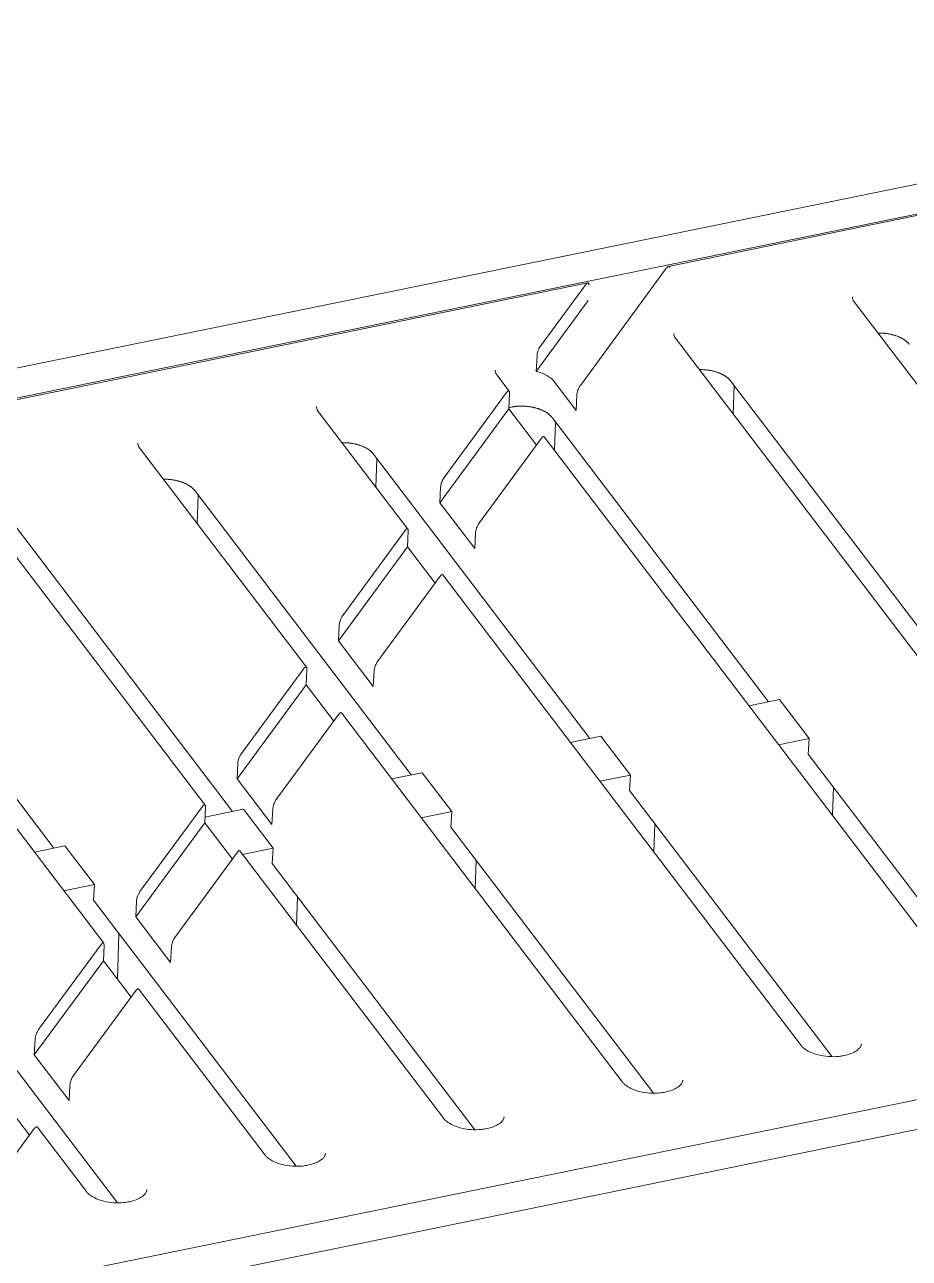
# Model space of a CAD drawing. Header units: millimetres. Extents: x 4267 to 8467, y 166 to 3136.
# Drawn here: x 5012.3 to 5077.4, y 1918.8 to 2009.5 of the extents above; entities that cross this region are included whole.
import ezdxf

# ---------------------------------------------------------------- set-up
doc = ezdxf.new("R2010")
doc.units = ezdxf.units.MM

msp = doc.modelspace()

# ---------------------------------------------------------------- linework, layer by layer
at = {"linetype": 'Continuous', "lineweight": 5}
for p, q in [((4716.615, 1923.888, 326.374), (5135.162, 2009.535, 326.374)), ((4718.065, 1921.983, 326.374), (5136.612, 2007.63, 326.374)), ((5086.291, 1997.217, 326.374), (5059.651, 1991.766, 326.374)), ((5053.179, 1983.017, 326.374), (5059.516, 1991.648, 326.374)), ((5053.723, 1990.553, 326.374), (4979.604, 1975.386, 326.374)), ((5050.184, 1985.795, 326.374), (5053.591, 1990.436, 326.374)), ((5053.765, 1989.255, 326.374), (5049.94, 1984.045, 326.374)), ((5097.479, 1957.394, 326.374), (5073.298, 1989.166, 326.374)), ((5090.029, 1947.246, 326.374), (5060.171, 1986.48, 326.374)), ((5049.94, 1984.045, 326.374), (5049.997, 1985.186, 326.374)), ((5047.957, 1982.593, 326.374), (5047.043, 1983.794, 326.374)), ((5052.866, 1981.171, 326.374), (5051.231, 1983.319, 326.374)), ((5080.137, 1962.432, 326.374), (5064.225, 1983.34, 326.374)), ((5064.487, 1982.996, 326.374), (5064.415, 1980.903, 326.374)), ((5043.167, 1976.237, 326.374), (5047.764, 1982.498, 326.374)), ((5047.982, 1982.441, 326.374), (5047.925, 1981.3, 326.374)), ((5052.923, 1982.312, 326.374), (5052.866, 1981.171, 326.374)), ((5040.508, 1972.445, 326.374), (5033.916, 1981.107, 326.374)), ((5047.925, 1981.3, 326.374), (5042.853, 1974.391, 326.374)), ((5047.925, 1981.3, 326.374), (5049.958, 1978.629, 326.374)), ((5067.01, 1959.746, 326.374), (5051.098, 1980.654, 326.374)), ((5051.359, 1980.31, 326.374), (5051.287, 1978.217, 326.374)), ((5050.327, 1979.13, 326.374), (5045.73, 1972.869, 326.374)), ((5082.526, 1937.171, 326.374), (5050.518, 1979.228, 326.374)), ((5033.059, 1962.298, 326.374), (5020.788, 1978.421, 326.374)), ((5053.882, 1957.06, 326.374), (5037.97, 1977.967, 326.374)), ((5038.232, 1977.624, 326.374), (5038.16, 1975.531, 326.374)), ((5025.609, 1952.15, 326.374), (5007.66, 1975.735, 326.374)), ((5042.853, 1974.391, 326.374), (5042.911, 1975.532, 326.374)), ((5040.754, 1954.373, 326.374), (5024.843, 1975.281, 326.374)), ((5025.104, 1974.937, 326.374), (5025.032, 1972.844, 326.374)), ((5045.416, 1971.024, 326.374), (5042.853, 1974.391, 326.374)), ((5018.16, 1942.003, 326.374), (4994.533, 1973.049, 326.374)), ((5027.627, 1951.687, 326.374), (5011.715, 1972.595, 326.374)), ((5035.718, 1966.089, 326.374), (5040.314, 1972.35, 326.374)), ((5040.533, 1972.294, 326.374), (5040.476, 1971.153, 326.374)), ((5045.473, 1972.165, 326.374), (5045.416, 1971.024, 326.374)), ((5040.476, 1971.153, 326.374), (5035.404, 1964.244, 326.374)), ((5040.476, 1971.153, 326.374), (5042.509, 1968.481, 326.374)), ((5014.499, 1949.001, 326.374), (4998.587, 1969.909, 326.374)), ((5042.877, 1968.983, 326.374), (5038.281, 1962.722, 326.374)), ((5069.398, 1934.484, 326.374), (5043.069, 1969.08, 326.374)), ((5035.404, 1964.244, 326.374), (5035.461, 1965.385, 326.374)), ((5037.967, 1960.876, 326.374), (5035.404, 1964.244, 326.374)), ((5028.269, 1955.942, 326.374), (5032.865, 1962.203, 326.374)), ((5033.084, 1962.146, 326.374), (5033.027, 1961.005, 326.374)), ((5038.024, 1962.017, 326.374), (5037.967, 1960.876, 326.374)), ((5033.027, 1961.005, 326.374), (5027.955, 1954.096, 326.374)), ((5033.027, 1961.005, 326.374), (5035.06, 1958.334, 326.374)), ((5065.569, 1959.451, 326.374), (5067.809, 1959.909, 326.374)), ((5067.809, 1959.909, 326.374), (5069.983, 1957.052, 326.374)), ((5035.428, 1958.835, 326.374), (5030.832, 1952.574, 326.374)), ((5056.27, 1931.798, 326.374), (5035.619, 1958.933, 326.374)), ((5052.441, 1956.765, 326.374), (5054.681, 1957.223, 326.374)), ((5054.681, 1957.223, 326.374), (5056.856, 1954.366, 326.374)), ((5069.983, 1957.052, 326.374), (5067.744, 1956.594, 326.374)), ((5069.926, 1955.913, 326.374), (5069.983, 1957.052, 326.374)), ((5085.744, 1935.129, 326.374), (5069.926, 1955.913, 326.374)), ((5027.955, 1954.096, 326.374), (5028.012, 1955.238, 326.374)), ((5030.518, 1950.729, 326.374), (5027.955, 1954.096, 326.374)), ((5039.314, 1954.079, 326.374), (5041.553, 1954.537, 326.374)), ((5041.553, 1954.537, 326.374), (5043.728, 1951.679, 326.374)), ((5056.856, 1954.366, 326.374), (5054.616, 1953.907, 326.374)), ((5056.799, 1953.227, 326.374), (5056.856, 1954.366, 326.374)), ((5071.69, 1933.661, 326.374), (5056.799, 1953.227, 326.374)), ((5071.712, 1951.38, 326.374), (5071.784, 1953.473, 326.374)), ((5020.819, 1945.794, 326.374), (5025.416, 1952.055, 326.374)), ((5025.635, 1951.999, 326.374), (5025.578, 1950.858, 326.374)), ((5030.575, 1951.87, 326.374), (5030.518, 1950.729, 326.374)), ((4760.941, 1865.645, 326.374), (5179.488, 1951.291, 326.374)), ((5025.598, 1951.272, 326.374), (5028.426, 1951.851, 326.374)), ((5028.426, 1951.851, 326.374), (5030.601, 1948.993, 326.374)), ((5043.728, 1951.679, 326.374), (5041.489, 1951.221, 326.374)), ((5043.671, 1950.541, 326.374), (5043.728, 1951.679, 326.374)), ((5025.578, 1950.858, 326.374), (5020.506, 1943.949, 326.374)), ((5025.578, 1950.858, 326.374), (5027.611, 1948.186, 326.374)), ((5058.562, 1930.974, 326.374), (5043.671, 1950.541, 326.374)), ((5058.584, 1948.693, 326.374), (5058.656, 1950.787, 326.374)), ((4762.391, 1863.739, 326.374), (5180.938, 1949.386, 326.374)), ((5013.059, 1948.706, 326.374), (5015.298, 1949.164, 326.374)), ((5015.298, 1949.164, 326.374), (5017.473, 1946.307, 326.374)), ((5027.979, 1948.688, 326.374), (5023.382, 1942.427, 326.374)), ((5043.143, 1929.112, 326.374), (5028.17, 1948.785, 326.374)), ((5030.601, 1948.993, 326.374), (5028.361, 1948.535, 326.374)), ((5030.544, 1947.855, 326.374), (5030.601, 1948.993, 326.374)), ((5045.435, 1928.288, 326.374), (5030.544, 1947.855, 326.374)), ((5045.457, 1946.007, 326.374), (5045.529, 1948.1, 326.374)), ((5017.473, 1946.307, 326.374), (5015.233, 1945.849, 326.374)), ((5017.416, 1945.168, 326.374), (5017.473, 1946.307, 326.374)), ((5032.307, 1925.602, 326.374), (5017.416, 1945.168, 326.374)), ((5020.506, 1943.949, 326.374), (5020.563, 1945.09, 326.374)), ((5032.329, 1943.321, 326.374), (5032.401, 1945.414, 326.374)), ((5023.069, 1940.581, 326.374), (5020.506, 1943.949, 326.374)), ((5019.179, 1922.915, 326.374), (5004.288, 1942.482, 326.374)), ((5013.37, 1935.647, 326.374), (5017.967, 1941.908, 326.374)), ((5019.157, 1939.358, 326.374), (5019.273, 1942.728, 326.374)), ((5018.185, 1941.851, 326.374), (5018.128, 1940.71, 326.374)), ((5023.126, 1941.722, 326.374), (5023.069, 1940.581, 326.374)), ((5018.128, 1940.71, 326.374), (5013.056, 1933.801, 326.374)), ((5018.128, 1940.71, 326.374), (5020.161, 1938.039, 326.374)), ((5020.529, 1938.54, 326.374), (5015.933, 1932.279, 326.374)), ((5030.015, 1926.426, 326.374), (5020.721, 1938.638, 326.374)), ((5013.056, 1933.801, 326.374), (5013.113, 1934.942, 326.374)), ((5015.619, 1930.434, 326.374), (5013.056, 1933.801, 326.374)), ((5015.676, 1931.575, 326.374), (5015.619, 1930.434, 326.374)), ((5010.679, 1930.563, 326.374), (5012.712, 1927.891, 326.374)), ((5013.08, 1928.393, 326.374), (5008.483, 1922.13, 326.374)), ((5016.887, 1923.739, 326.374), (5013.272, 1928.491, 326.374))]:
    msp.add_line(p, q, dxfattribs=at)
for points in [[(5077.353, 1986.026), (5077.318, 1986.071, 0.012487), (5077.279, 1986.115, 0.011399), (5077.236, 1986.159, 0.010734), (5077.191, 1986.203, 0.010589), (5077.141, 1986.246, 0.010235), (5077.088, 1986.289, 0.009866), (5077.031, 1986.331, 0.009467), (5076.971, 1986.373, 0.009175), (5076.907, 1986.414, 0.00883), (5076.84, 1986.453, 0.008552), (5076.769, 1986.492, 0.00824), (5076.696, 1986.529, 0.00799), (5076.619, 1986.564, 0.007726), (5076.539, 1986.599, 0.007521), (5076.456, 1986.631, 0.007275), (5076.371, 1986.662, 0.007048), (5076.284, 1986.69, 0.006912), (5076.194, 1986.717, 0.006873), (5076.103, 1986.742, 0.006537), (5076.01, 1986.764, 0.00602), (5075.916, 1986.784, 0.00646), (5075.82, 1986.802, 0.007463), (5075.721, 1986.818, 0.005681), (5075.627, 1986.831, 0.002193), (5075.542, 1986.842, 0.00766), (5075.434, 1986.851, 0.012901), (5075.268, 1986.858, 0.006433), (5075.052, 1986.863, 0.00346)], [(5064.225, 1983.34), (5064.19, 1983.384, 0.012487), (5064.151, 1983.428, 0.011399), (5064.109, 1983.473, 0.010734), (5064.063, 1983.516, 0.010589), (5064.013, 1983.56, 0.010235), (5063.96, 1983.603, 0.009866), (5063.904, 1983.645, 0.009467), (5063.843, 1983.687, 0.009175), (5063.779, 1983.727, 0.00883), (5063.712, 1983.767, 0.008551), (5063.642, 1983.805, 0.00824), (5063.568, 1983.842, 0.00799), (5063.491, 1983.878, 0.007726), (5063.411, 1983.912, 0.007521), (5063.329, 1983.945, 0.007275), (5063.244, 1983.975, 0.007048), (5063.156, 1984.004, 0.006912), (5063.067, 1984.031, 0.006872), (5062.975, 1984.055, 0.006537), (5062.882, 1984.078, 0.00602), (5062.789, 1984.098, 0.00646), (5062.693, 1984.116, 0.007463), (5062.593, 1984.132, 0.005681), (5062.5, 1984.145, 0.002193), (5062.415, 1984.156, 0.00766), (5062.306, 1984.164, 0.012901), (5062.14, 1984.171, 0.006433), (5061.924, 1984.176, 0.00346)], [(5051.098, 1980.654), (5051.07, 1980.689, 0.00997), (5051.039, 1980.725, 0.009256), (5051.006, 1980.76, 0.008821), (5050.971, 1980.796, 0.00873), (5050.934, 1980.831, 0.008497), (5050.894, 1980.866, 0.008253), (5050.852, 1980.901, 0.007983), (5050.808, 1980.935, 0.007784), (5050.761, 1980.969, 0.007542), (5050.712, 1981.002, 0.007346), (5050.661, 1981.035, 0.00712), (5050.608, 1981.067, 0.006939), (5050.552, 1981.099, 0.006735), (5050.494, 1981.129, 0.006569), (5050.435, 1981.159, 0.006386), (5050.373, 1981.188, 0.006236), (5050.309, 1981.215, 0.006073), (5050.243, 1981.242, 0.005939), (5050.176, 1981.268, 0.005797), (5050.107, 1981.292, 0.005677), (5050.037, 1981.315, 0.005554), (5049.965, 1981.337, 0.005449), (5049.892, 1981.357, 0.005344), (5049.818, 1981.376, 0.005252), (5049.743, 1981.394, 0.005164), (5049.667, 1981.41, 0.005085), (5049.59, 1981.425, 0.005012), (5049.513, 1981.438, 0.004944), (5049.435, 1981.45, 0.004886), (5049.357, 1981.46, 0.00483), (5049.279, 1981.469, 0.004785), (5049.201, 1981.476, 0.004736), (5049.124, 1981.482, 0.004707), (5049.046, 1981.486, 0.004676), (5048.969, 1981.489, 0.004647), (5048.892, 1981.49, 0.004594), (5048.816, 1981.49, 0.004618), (5048.741, 1981.489, 0.004677), (5048.667, 1981.486, 0.004565), (5048.594, 1981.482, 0.004282), (5048.522, 1981.476, 0.00468), (5048.451, 1981.47, 0.005508), (5048.379, 1981.461, 0.004301), (5048.313, 1981.453, 0.00163), (5048.254, 1981.445, 0.005907), (5048.18, 1981.432, 0.010383), (5048.071, 1981.409, 0.005279), (5047.929, 1981.377, 0.002885)], [(5037.97, 1977.968), (5037.935, 1978.012, 0.012487), (5037.896, 1978.056, 0.011399), (5037.854, 1978.1, 0.010734), (5037.808, 1978.144, 0.010589), (5037.758, 1978.187, 0.010234), (5037.705, 1978.23, 0.009866), (5037.648, 1978.273, 0.009467), (5037.588, 1978.314, 0.009175), (5037.524, 1978.355, 0.008829), (5037.457, 1978.394, 0.008551), (5037.386, 1978.433, 0.00824), (5037.313, 1978.47, 0.00799), (5037.236, 1978.506, 0.007726), (5037.156, 1978.54, 0.007521), (5037.073, 1978.572, 0.007275), (5036.988, 1978.603, 0.007048), (5036.901, 1978.631, 0.006912), (5036.811, 1978.658, 0.006872), (5036.72, 1978.683, 0.006537), (5036.627, 1978.705, 0.00602), (5036.534, 1978.725, 0.00646), (5036.437, 1978.743, 0.007463), (5036.338, 1978.759, 0.005681), (5036.244, 1978.772, 0.002193), (5036.159, 1978.783, 0.00766), (5036.051, 1978.792, 0.012901), (5035.885, 1978.799, 0.006433), (5035.669, 1978.804, 0.00346)], [(5024.843, 1975.281), (5024.807, 1975.325, 0.012487), (5024.768, 1975.37, 0.011399), (5024.726, 1975.414, 0.010734), (5024.68, 1975.458, 0.010589), (5024.631, 1975.501, 0.010234), (5024.577, 1975.544, 0.009866), (5024.521, 1975.586, 0.009467), (5024.46, 1975.628, 0.009175), (5024.397, 1975.668, 0.008829), (5024.329, 1975.708, 0.008551), (5024.259, 1975.747, 0.00824), (5024.185, 1975.784, 0.00799), (5024.108, 1975.819, 0.007726), (5024.028, 1975.853, 0.007521), (5023.946, 1975.886, 0.007275), (5023.861, 1975.916, 0.007048), (5023.773, 1975.945, 0.006912), (5023.684, 1975.972, 0.006872), (5023.592, 1975.996, 0.006537), (5023.499, 1976.019, 0.00602), (5023.406, 1976.039, 0.00646), (5023.31, 1976.057, 0.007463), (5023.211, 1976.073, 0.005681), (5023.117, 1976.086, 0.002193), (5023.032, 1976.097, 0.00766), (5022.923, 1976.106, 0.012901), (5022.757, 1976.112, 0.006433), (5022.541, 1976.117, 0.00346)], [(5069.344, 1934.537), (5069.35, 1934.529, 0.002117), (5069.357, 1934.521, 0.002056), (5069.363, 1934.513, 0.00203), (5069.37, 1934.505, 0.002044), (5069.376, 1934.496, 0.002042), (5069.383, 1934.488, 0.002037), (5069.39, 1934.48, 0.002029), (5069.398, 1934.472, 0.002029), (5069.405, 1934.463, 0.002021), (5069.412, 1934.455, 0.00202), (5069.42, 1934.447, 0.002012), (5069.428, 1934.438, 0.002011), (5069.435, 1934.43, 0.002003), (5069.444, 1934.421, 0.002001), (5069.452, 1934.413, 0.001993), (5069.46, 1934.404, 0.001991), (5069.469, 1934.396, 0.001983), (5069.477, 1934.387, 0.00198), (5069.486, 1934.379, 0.001972), (5069.495, 1934.37, 0.00197), (5069.504, 1934.361, 0.001961), (5069.514, 1934.353, 0.001958), (5069.523, 1934.344, 0.001951), (5069.533, 1934.335, 0.001952), (5069.543, 1934.327, 0.001938), (5069.553, 1934.318, 0.001922), (5069.563, 1934.309, 0.001932), (5069.573, 1934.3, 0.001972), (5069.584, 1934.292, 0.001901), (5069.595, 1934.283, 0.001762), (5069.606, 1934.274, 0.001955), (5069.617, 1934.265, 0.002348), (5069.629, 1934.256, 0.001739), (5069.64, 1934.247, 0.000529), (5069.65, 1934.24, 0.002506), (5069.663, 1934.23, 0.004283), (5069.685, 1934.214, 0.002026), (5069.713, 1934.194, 0.001048)], [(5056.217, 1931.851), (5056.223, 1931.843, 0.002117), (5056.229, 1931.835, 0.002056), (5056.236, 1931.827, 0.00203), (5056.242, 1931.818, 0.002044), (5056.249, 1931.81, 0.002042), (5056.256, 1931.802, 0.002038), (5056.263, 1931.794, 0.002029), (5056.27, 1931.785, 0.002029), (5056.277, 1931.777, 0.002022), (5056.285, 1931.769, 0.00202), (5056.292, 1931.76, 0.002012), (5056.3, 1931.752, 0.002011), (5056.308, 1931.744, 0.002003), (5056.316, 1931.735, 0.002001), (5056.324, 1931.727, 0.001993), (5056.333, 1931.718, 0.001991), (5056.341, 1931.709, 0.001983), (5056.35, 1931.701, 0.00198), (5056.359, 1931.692, 0.001972), (5056.368, 1931.684, 0.00197), (5056.377, 1931.675, 0.001961), (5056.386, 1931.666, 0.001958), (5056.396, 1931.658, 0.001951), (5056.405, 1931.649, 0.001952), (5056.415, 1931.64, 0.001938), (5056.425, 1931.632, 0.001922), (5056.436, 1931.623, 0.001932), (5056.446, 1931.614, 0.001972), (5056.457, 1931.605, 0.001901), (5056.467, 1931.597, 0.001762), (5056.478, 1931.588, 0.001955), (5056.489, 1931.579, 0.002348), (5056.501, 1931.57, 0.001739), (5056.512, 1931.561, 0.000529), (5056.522, 1931.553, 0.002506), (5056.536, 1931.544, 0.004283), (5056.557, 1931.528, 0.002026), (5056.586, 1931.508, 0.001048)], [(5043.089, 1929.165), (5043.095, 1929.157, 0.002117), (5043.101, 1929.148, 0.002056), (5043.108, 1929.14, 0.00203), (5043.115, 1929.132, 0.002045), (5043.121, 1929.124, 0.002042), (5043.128, 1929.116, 0.002038), (5043.135, 1929.107, 0.002029), (5043.142, 1929.099, 0.002029), (5043.15, 1929.091, 0.002022), (5043.157, 1929.082, 0.00202), (5043.165, 1929.074, 0.002012), (5043.172, 1929.066, 0.002011), (5043.18, 1929.057, 0.002003), (5043.188, 1929.049, 0.002001), (5043.197, 1929.04, 0.001993), (5043.205, 1929.032, 0.001991), (5043.214, 1929.023, 0.001983), (5043.222, 1929.015, 0.001981), (5043.231, 1929.006, 0.001972), (5043.24, 1928.997, 0.00197), (5043.249, 1928.989, 0.001961), (5043.259, 1928.98, 0.001958), (5043.268, 1928.971, 0.001951), (5043.278, 1928.963, 0.001952), (5043.288, 1928.954, 0.001938), (5043.298, 1928.945, 0.001922), (5043.308, 1928.937, 0.001932), (5043.318, 1928.928, 0.001972), (5043.329, 1928.919, 0.001901), (5043.34, 1928.91, 0.001762), (5043.351, 1928.901, 0.001955), (5043.362, 1928.893, 0.002348), (5043.373, 1928.883, 0.001739), (5043.385, 1928.875, 0.000529), (5043.395, 1928.867, 0.002506), (5043.408, 1928.857, 0.004283), (5043.43, 1928.842, 0.002026), (5043.458, 1928.822, 0.001048)], [(5029.961, 1926.478), (5029.968, 1926.47, 0.002118), (5029.974, 1926.462, 0.002057), (5029.98, 1926.454, 0.002031), (5029.987, 1926.446, 0.002045), (5029.994, 1926.438, 0.002043), (5030.001, 1926.429, 0.002038), (5030.008, 1926.421, 0.00203), (5030.015, 1926.413, 0.002029), (5030.022, 1926.405, 0.002022), (5030.029, 1926.396, 0.002021), (5030.037, 1926.388, 0.002013), (5030.045, 1926.379, 0.002011), (5030.053, 1926.371, 0.002003), (5030.061, 1926.362, 0.002001), (5030.069, 1926.354, 0.001993), (5030.077, 1926.345, 0.001991), (5030.086, 1926.337, 0.001983), (5030.095, 1926.328, 0.001981), (5030.103, 1926.32, 0.001972), (5030.112, 1926.311, 0.001971), (5030.122, 1926.302, 0.001961), (5030.131, 1926.294, 0.001958), (5030.14, 1926.285, 0.001951), (5030.15, 1926.276, 0.001952), (5030.16, 1926.268, 0.001938), (5030.17, 1926.259, 0.001922), (5030.18, 1926.25, 0.001932), (5030.191, 1926.242, 0.001972), (5030.201, 1926.233, 0.001901), (5030.212, 1926.224, 0.001762), (5030.223, 1926.215, 0.001955), (5030.234, 1926.206, 0.002348), (5030.246, 1926.197, 0.001739), (5030.257, 1926.189, 0.000529), (5030.267, 1926.181, 0.002506), (5030.281, 1926.171, 0.004283), (5030.302, 1926.156, 0.002026), (5030.33, 1926.135, 0.001048)], [(5016.834, 1923.792), (5016.84, 1923.784, 0.002118), (5016.846, 1923.776, 0.002057), (5016.853, 1923.768, 0.002031), (5016.859, 1923.76, 0.002045), (5016.866, 1923.751, 0.002043), (5016.873, 1923.743, 0.002038), (5016.88, 1923.735, 0.00203), (5016.887, 1923.727, 0.00203), (5016.894, 1923.718, 0.002022), (5016.902, 1923.71, 0.002021), (5016.909, 1923.701, 0.002013), (5016.917, 1923.693, 0.002011), (5016.925, 1923.685, 0.002003), (5016.933, 1923.676, 0.002002), (5016.941, 1923.668, 0.001993), (5016.95, 1923.659, 0.001992), (5016.958, 1923.651, 0.001983), (5016.967, 1923.642, 0.001981), (5016.976, 1923.634, 0.001973), (5016.985, 1923.625, 0.001971), (5016.994, 1923.616, 0.001962), (5017.003, 1923.608, 0.001958), (5017.013, 1923.599, 0.001951), (5017.023, 1923.59, 0.001952), (5017.032, 1923.582, 0.001938), (5017.042, 1923.573, 0.001922), (5017.053, 1923.564, 0.001932), (5017.063, 1923.555, 0.001972), (5017.074, 1923.546, 0.001901), (5017.084, 1923.538, 0.001762), (5017.095, 1923.529, 0.001955), (5017.107, 1923.52, 0.002348), (5017.118, 1923.511, 0.001739), (5017.129, 1923.502, 0.000529), (5017.14, 1923.495, 0.002506), (5017.153, 1923.485, 0.004283), (5017.174, 1923.469, 0.002026), (5017.203, 1923.449, 0.001048)]]:
    msp.add_lwpolyline(points, format="xyb", dxfattribs=at)
for points, knots in [([(5059.516, 1991.648, 326.374), (5059.538, 1991.679, 326.374), (5059.56, 1991.704, 326.374), (5059.588, 1991.729, 326.374), (5059.594, 1991.734, 326.374), (5059.63, 1991.762, 326.374), (5059.656, 1991.771, 326.374), (5059.693, 1991.763, 326.374), (5059.706, 1991.751, 326.374), (5059.719, 1991.727, 326.374), (5059.722, 1991.719, 326.374), (5059.726, 1991.706, 326.374), (5059.728, 1991.699, 326.374), (5059.729, 1991.692, 326.374)], [0, 0, 0, 0, 0.1875, 0.1875, 0.25, 0.25, 0.5, 0.5, 0.6875, 0.6875, 0.75, 0.75, 0.8050392, 0.8050392, 0.8050392, 0.8050392]), ([(5053.81, 1990.386, 326.374), (5053.811, 1990.421, 326.374), (5053.809, 1990.451, 326.374), (5053.803, 1990.485, 326.374), (5053.801, 1990.492, 326.374), (5053.789, 1990.531, 326.374), (5053.773, 1990.549, 326.374), (5053.736, 1990.557, 326.374), (5053.718, 1990.553, 326.374), (5053.691, 1990.538, 326.374), (5053.683, 1990.533, 326.374), (5053.649, 1990.507, 326.374), (5053.621, 1990.477, 326.374), (5053.591, 1990.436, 326.374)], [0, 0, 0, 0, 0.1875, 0.1875, 0.25, 0.25, 0.5, 0.5, 0.6875, 0.6875, 0.75, 0.75, 1, 1, 1, 1]), ([(5049.997, 1985.186, 326.374), (5049.998, 1985.209, 326.374), (5050.001, 1985.241, 326.374), (5050.012, 1985.322, 326.374), (5050.021, 1985.372, 326.374), (5050.049, 1985.489, 326.374), (5050.069, 1985.555, 326.374), (5050.119, 1985.685, 326.374), (5050.15, 1985.749, 326.374), (5050.184, 1985.795, 326.374)], [0, 0, 0, 0, 0.25, 0.25, 0.5, 0.5, 0.75, 0.75, 1, 1, 1, 1]), ([(5051.231, 1983.319, 326.374), (5051.108, 1983.48, 326.374), (5050.935, 1983.624, 326.374), (5050.486, 1983.876, 326.374), (5050.23, 1983.974, 326.374), (5049.94, 1984.045, 326.374)], [0, 0, 0, 0, 0.5, 0.5, 1, 1, 1, 1]), ([(5053.179, 1983.017, 326.374), (5053.16, 1982.989, 326.374), (5053.142, 1982.962, 326.374), (5053.12, 1982.925, 326.374), (5053.113, 1982.913, 326.374), (5053.104, 1982.896, 326.374), (5053.099, 1982.888, 326.374), (5053.095, 1982.879, 326.374), (5053.093, 1982.875, 326.374), (5053.092, 1982.873, 326.374), (5053.092, 1982.873, 326.374), (5053.073, 1982.838, 326.374), (5053.058, 1982.804, 326.374), (5053.036, 1982.755, 326.374), (5053.03, 1982.739, 326.374), (5053.02, 1982.715, 326.374), (5053.017, 1982.707, 326.374), (5053.011, 1982.692, 326.374), (5053.009, 1982.685, 326.374), (5052.956, 1982.539, 326.374), (5052.927, 1982.407, 326.374), (5052.923, 1982.312, 326.374)], [0, 0, 0, 0, 0.125, 0.125, 0.1875, 0.1875, 0.21875, 0.234375, 0.242188, 0.242188, 0.25, 0.25, 0.375, 0.375, 0.4375, 0.4375, 0.46875, 0.46875, 0.5, 0.5, 1, 1, 1, 1]), ([(5047.764, 1982.498, 326.374), (5047.784, 1982.525, 326.374), (5047.801, 1982.544, 326.374), (5047.822, 1982.567, 326.374), (5047.829, 1982.573, 326.374), (5047.837, 1982.58, 326.374), (5047.841, 1982.584, 326.374), (5047.846, 1982.587, 326.374), (5047.848, 1982.589, 326.374), (5047.849, 1982.59, 326.374), (5047.849, 1982.59, 326.374), (5047.866, 1982.603, 326.374), (5047.88, 1982.61, 326.374), (5047.899, 1982.616, 326.374), (5047.905, 1982.617, 326.374), (5047.914, 1982.617, 326.374), (5047.916, 1982.617, 326.374), (5047.921, 1982.617, 326.374), (5047.924, 1982.616, 326.374), (5047.969, 1982.604, 326.374), (5047.987, 1982.536, 326.374), (5047.982, 1982.441, 326.374)], [0, 0, 0, 0, 0.125, 0.125, 0.1875, 0.1875, 0.21875, 0.234375, 0.242188, 0.242188, 0.25, 0.25, 0.375, 0.375, 0.4375, 0.4375, 0.46875, 0.46875, 0.5, 0.5, 1, 1, 1, 1]), ([(5050.518, 1979.228, 326.374), (5050.518, 1979.228, 326.374), (5050.517, 1979.229, 326.374), (5050.513, 1979.234, 326.374), (5050.507, 1979.24, 326.374), (5050.499, 1979.244, 326.374), (5050.494, 1979.246, 326.374), (5050.491, 1979.247, 326.374), (5050.48, 1979.25, 326.374), (5050.469, 1979.25, 326.374), (5050.45, 1979.244, 326.374), (5050.443, 1979.241, 326.374), (5050.432, 1979.236, 326.374), (5050.426, 1979.232, 326.374), (5050.42, 1979.228, 326.374), (5050.417, 1979.226, 326.374), (5050.415, 1979.224, 326.374), (5050.413, 1979.223, 326.374), (5050.395, 1979.209, 326.374), (5050.366, 1979.184, 326.374), (5050.326, 1979.13, 326.374)], [0.3658305, 0.3658305, 0.3658305, 0.3658305, 0.375, 0.375, 0.4375, 0.46875, 0.46875, 0.5, 0.5, 0.625, 0.625, 0.6875, 0.6875, 0.71875, 0.734375, 0.7421875, 0.7421875, 0.75, 0.75, 1, 1, 1, 1]), ([(5042.911, 1975.532, 326.374), (5042.913, 1975.579, 326.374), (5042.921, 1975.636, 326.374), (5042.941, 1975.729, 326.374), (5042.95, 1975.761, 326.374), (5042.965, 1975.811, 326.374), (5042.973, 1975.836, 326.374), (5042.981, 1975.862, 326.374), (5042.987, 1975.879, 326.374), (5042.991, 1975.889, 326.374), (5043.005, 1975.927, 326.374), (5043.017, 1975.959, 326.374), (5043.038, 1976.008, 326.374), (5043.046, 1976.024, 326.374), (5043.058, 1976.049, 326.374), (5043.064, 1976.062, 326.374), (5043.071, 1976.076, 326.374), (5043.074, 1976.082, 326.374), (5043.076, 1976.087, 326.374), (5043.078, 1976.09, 326.374), (5043.098, 1976.128, 326.374), (5043.128, 1976.183, 326.374), (5043.167, 1976.237, 326.374)], [0, 0, 0, 0, 0.25, 0.25, 0.375, 0.375, 0.4375, 0.46875, 0.46875, 0.5, 0.5, 0.625, 0.625, 0.6875, 0.6875, 0.71875, 0.734375, 0.742188, 0.742188, 0.75, 0.75, 1, 1, 1, 1]), ([(5045.73, 1972.869, 326.374), (5045.71, 1972.842, 326.374), (5045.693, 1972.815, 326.374), (5045.67, 1972.777, 326.374), (5045.664, 1972.765, 326.374), (5045.655, 1972.748, 326.374), (5045.65, 1972.74, 326.374), (5045.646, 1972.732, 326.374), (5045.644, 1972.728, 326.374), (5045.643, 1972.726, 326.374), (5045.642, 1972.725, 326.374), (5045.624, 1972.69, 326.374), (5045.608, 1972.657, 326.374), (5045.587, 1972.607, 326.374), (5045.58, 1972.591, 326.374), (5045.571, 1972.567, 326.374), (5045.568, 1972.56, 326.374), (5045.562, 1972.544, 326.374), (5045.56, 1972.537, 326.374), (5045.506, 1972.391, 326.374), (5045.478, 1972.259, 326.374), (5045.473, 1972.165, 326.374)], [0, 0, 0, 0, 0.125, 0.125, 0.1875, 0.1875, 0.21875, 0.234375, 0.242188, 0.242188, 0.25, 0.25, 0.375, 0.375, 0.4375, 0.4375, 0.46875, 0.46875, 0.5, 0.5, 1, 1, 1, 1]), ([(5040.314, 1972.35, 326.374), (5040.334, 1972.377, 326.374), (5040.351, 1972.397, 326.374), (5040.373, 1972.419, 326.374), (5040.379, 1972.425, 326.374), (5040.388, 1972.433, 326.374), (5040.392, 1972.436, 326.374), (5040.396, 1972.44, 326.374), (5040.398, 1972.441, 326.374), (5040.399, 1972.442, 326.374), (5040.4, 1972.442, 326.374), (5040.417, 1972.455, 326.374), (5040.431, 1972.463, 326.374), (5040.45, 1972.468, 326.374), (5040.456, 1972.469, 326.374), (5040.464, 1972.47, 326.374), (5040.467, 1972.47, 326.374), (5040.472, 1972.469, 326.374), (5040.474, 1972.469, 326.374), (5040.52, 1972.457, 326.374), (5040.538, 1972.388, 326.374), (5040.533, 1972.294, 326.374)], [0, 0, 0, 0, 0.125, 0.125, 0.1875, 0.1875, 0.21875, 0.234375, 0.242188, 0.242188, 0.25, 0.25, 0.375, 0.375, 0.4375, 0.4375, 0.46875, 0.46875, 0.5, 0.5, 1, 1, 1, 1]), ([(5043.069, 1969.08, 326.374), (5043.069, 1969.08, 326.374), (5043.068, 1969.081, 326.374), (5043.064, 1969.087, 326.374), (5043.057, 1969.092, 326.374), (5043.05, 1969.097, 326.374), (5043.045, 1969.099, 326.374), (5043.042, 1969.1, 326.374), (5043.03, 1969.103, 326.374), (5043.019, 1969.103, 326.374), (5043, 1969.097, 326.374), (5042.994, 1969.094, 326.374), (5042.983, 1969.088, 326.374), (5042.977, 1969.085, 326.374), (5042.97, 1969.08, 326.374), (5042.967, 1969.078, 326.374), (5042.965, 1969.077, 326.374), (5042.964, 1969.076, 326.374), (5042.945, 1969.062, 326.374), (5042.917, 1969.037, 326.374), (5042.877, 1968.983, 326.374)], [0.3658306, 0.3658306, 0.3658306, 0.3658306, 0.375, 0.375, 0.4375, 0.46875, 0.46875, 0.5, 0.5, 0.625, 0.625, 0.6875, 0.6875, 0.71875, 0.734375, 0.7421875, 0.7421875, 0.75, 0.75, 1, 1, 1, 1]), ([(5035.461, 1965.385, 326.374), (5035.464, 1965.433, 326.374), (5035.472, 1965.488, 326.374), (5035.488, 1965.563, 326.374), (5035.493, 1965.581, 326.374), (5035.51, 1965.647, 326.374), (5035.526, 1965.697, 326.374), (5035.569, 1965.817, 326.374), (5035.598, 1965.883, 326.374), (5035.637, 1965.958, 326.374), (5035.644, 1965.971, 326.374), (5035.673, 1966.023, 326.374), (5035.695, 1966.058, 326.374), (5035.718, 1966.089, 326.374)], [0, 0, 0, 0, 0.25, 0.25, 0.3125, 0.3125, 0.5, 0.5, 0.75, 0.75, 0.8125, 0.8125, 1, 1, 1, 1]), ([(5032.865, 1962.203, 326.374), (5032.885, 1962.23, 326.374), (5032.902, 1962.25, 326.374), (5032.924, 1962.272, 326.374), (5032.93, 1962.278, 326.374), (5032.939, 1962.285, 326.374), (5032.943, 1962.289, 326.374), (5032.947, 1962.292, 326.374), (5032.949, 1962.294, 326.374), (5032.95, 1962.295, 326.374), (5032.95, 1962.295, 326.374), (5032.967, 1962.307, 326.374), (5032.982, 1962.315, 326.374), (5033.001, 1962.321, 326.374), (5033.007, 1962.322, 326.374), (5033.015, 1962.322, 326.374), (5033.018, 1962.322, 326.374), (5033.023, 1962.322, 326.374), (5033.025, 1962.321, 326.374), (5033.07, 1962.31, 326.374), (5033.089, 1962.241, 326.374), (5033.084, 1962.146, 326.374)], [0, 0, 0, 0, 0.125, 0.125, 0.1875, 0.1875, 0.21875, 0.234375, 0.242188, 0.242188, 0.25, 0.25, 0.375, 0.375, 0.4375, 0.4375, 0.46875, 0.46875, 0.5, 0.5, 1, 1, 1, 1]), ([(5038.281, 1962.722, 326.374), (5038.261, 1962.695, 326.374), (5038.243, 1962.667, 326.374), (5038.221, 1962.63, 326.374), (5038.214, 1962.618, 326.374), (5038.205, 1962.601, 326.374), (5038.201, 1962.593, 326.374), (5038.196, 1962.584, 326.374), (5038.195, 1962.58, 326.374), (5038.193, 1962.578, 326.374), (5038.193, 1962.578, 326.374), (5038.175, 1962.543, 326.374), (5038.159, 1962.509, 326.374), (5038.138, 1962.46, 326.374), (5038.131, 1962.444, 326.374), (5038.122, 1962.42, 326.374), (5038.119, 1962.412, 326.374), (5038.113, 1962.396, 326.374), (5038.11, 1962.39, 326.374), (5038.057, 1962.244, 326.374), (5038.029, 1962.111, 326.374), (5038.024, 1962.017, 326.374)], [0, 0, 0, 0, 0.125, 0.125, 0.1875, 0.1875, 0.21875, 0.234375, 0.242188, 0.242188, 0.25, 0.25, 0.375, 0.375, 0.4375, 0.4375, 0.46875, 0.46875, 0.5, 0.5, 1, 1, 1, 1]), ([(5035.619, 1958.933, 326.374), (5035.619, 1958.933, 326.374), (5035.619, 1958.934, 326.374), (5035.614, 1958.939, 326.374), (5035.608, 1958.945, 326.374), (5035.601, 1958.949, 326.374), (5035.596, 1958.951, 326.374), (5035.593, 1958.952, 326.374), (5035.581, 1958.955, 326.374), (5035.57, 1958.955, 326.374), (5035.551, 1958.949, 326.374), (5035.544, 1958.947, 326.374), (5035.533, 1958.941, 326.374), (5035.528, 1958.937, 326.374), (5035.521, 1958.933, 326.374), (5035.518, 1958.931, 326.374), (5035.516, 1958.929, 326.374), (5035.515, 1958.928, 326.374), (5035.496, 1958.914, 326.374), (5035.468, 1958.89, 326.374), (5035.428, 1958.835, 326.374)], [0.3658311, 0.3658311, 0.3658311, 0.3658311, 0.375, 0.375, 0.4375, 0.46875, 0.46875, 0.5, 0.5, 0.625, 0.625, 0.6875, 0.6875, 0.71875, 0.734375, 0.7421875, 0.7421875, 0.75, 0.75, 1, 1, 1, 1]), ([(5028.012, 1955.238, 326.374), (5028.014, 1955.285, 326.374), (5028.022, 1955.341, 326.374), (5028.043, 1955.434, 326.374), (5028.051, 1955.466, 326.374), (5028.066, 1955.516, 326.374), (5028.074, 1955.541, 326.374), (5028.083, 1955.567, 326.374), (5028.089, 1955.584, 326.374), (5028.092, 1955.594, 326.374), (5028.106, 1955.632, 326.374), (5028.119, 1955.664, 326.374), (5028.14, 1955.713, 326.374), (5028.147, 1955.729, 326.374), (5028.159, 1955.754, 326.374), (5028.165, 1955.767, 326.374), (5028.172, 1955.781, 326.374), (5028.176, 1955.788, 326.374), (5028.178, 1955.792, 326.374), (5028.179, 1955.795, 326.374), (5028.199, 1955.833, 326.374), (5028.229, 1955.888, 326.374), (5028.269, 1955.942, 326.374)], [0, 0, 0, 0, 0.25, 0.25, 0.375, 0.375, 0.4375, 0.46875, 0.46875, 0.5, 0.5, 0.625, 0.625, 0.6875, 0.6875, 0.71875, 0.734375, 0.742188, 0.742188, 0.75, 0.75, 1, 1, 1, 1]), ([(5025.416, 1952.055, 326.374), (5025.436, 1952.083, 326.374), (5025.453, 1952.102, 326.374), (5025.474, 1952.124, 326.374), (5025.481, 1952.13, 326.374), (5025.49, 1952.138, 326.374), (5025.494, 1952.141, 326.374), (5025.498, 1952.145, 326.374), (5025.5, 1952.146, 326.374), (5025.501, 1952.147, 326.374), (5025.501, 1952.147, 326.374), (5025.518, 1952.16, 326.374), (5025.533, 1952.167, 326.374), (5025.552, 1952.173, 326.374), (5025.558, 1952.174, 326.374), (5025.566, 1952.175, 326.374), (5025.568, 1952.175, 326.374), (5025.574, 1952.174, 326.374), (5025.576, 1952.174, 326.374), (5025.621, 1952.162, 326.374), (5025.639, 1952.093, 326.374), (5025.635, 1951.999, 326.374)], [0, 0, 0, 0, 0.125, 0.125, 0.1875, 0.1875, 0.21875, 0.234375, 0.242188, 0.242188, 0.25, 0.25, 0.375, 0.375, 0.4375, 0.4375, 0.46875, 0.46875, 0.5, 0.5, 1, 1, 1, 1]), ([(5030.831, 1952.574, 326.374), (5030.812, 1952.547, 326.374), (5030.794, 1952.52, 326.374), (5030.772, 1952.482, 326.374), (5030.765, 1952.47, 326.374), (5030.756, 1952.453, 326.374), (5030.752, 1952.445, 326.374), (5030.747, 1952.437, 326.374), (5030.745, 1952.433, 326.374), (5030.744, 1952.431, 326.374), (5030.744, 1952.43, 326.374), (5030.726, 1952.395, 326.374), (5030.71, 1952.362, 326.374), (5030.689, 1952.312, 326.374), (5030.682, 1952.296, 326.374), (5030.673, 1952.272, 326.374), (5030.669, 1952.265, 326.374), (5030.664, 1952.249, 326.374), (5030.661, 1952.242, 326.374), (5030.608, 1952.096, 326.374), (5030.58, 1951.964, 326.374), (5030.575, 1951.87, 326.374)], [0, 0, 0, 0, 0.125, 0.125, 0.1875, 0.1875, 0.21875, 0.234375, 0.242188, 0.242188, 0.25, 0.25, 0.375, 0.375, 0.4375, 0.4375, 0.46875, 0.46875, 0.5, 0.5, 1, 1, 1, 1]), ([(5028.17, 1948.785, 326.374), (5028.17, 1948.785, 326.374), (5028.17, 1948.786, 326.374), (5028.165, 1948.792, 326.374), (5028.159, 1948.798, 326.374), (5028.152, 1948.802, 326.374), (5028.147, 1948.804, 326.374), (5028.144, 1948.805, 326.374), (5028.132, 1948.808, 326.374), (5028.121, 1948.808, 326.374), (5028.102, 1948.802, 326.374), (5028.095, 1948.799, 326.374), (5028.084, 1948.793, 326.374), (5028.079, 1948.79, 326.374), (5028.072, 1948.785, 326.374), (5028.069, 1948.783, 326.374), (5028.067, 1948.782, 326.374), (5028.065, 1948.781, 326.374), (5028.047, 1948.767, 326.374), (5028.019, 1948.742, 326.374), (5027.979, 1948.688, 326.374)], [0.3658312, 0.3658312, 0.3658312, 0.3658312, 0.375, 0.375, 0.4375, 0.46875, 0.46875, 0.5, 0.5, 0.625, 0.625, 0.6875, 0.6875, 0.71875, 0.734375, 0.7421875, 0.7421875, 0.75, 0.75, 1, 1, 1, 1]), ([(5020.563, 1945.09, 326.374), (5020.565, 1945.139, 326.374), (5020.573, 1945.193, 326.374), (5020.59, 1945.268, 326.374), (5020.594, 1945.286, 326.374), (5020.611, 1945.352, 326.374), (5020.627, 1945.403, 326.374), (5020.671, 1945.522, 326.374), (5020.699, 1945.588, 326.374), (5020.739, 1945.663, 326.374), (5020.745, 1945.676, 326.374), (5020.775, 1945.728, 326.374), (5020.797, 1945.763, 326.374), (5020.819, 1945.794, 326.374)], [0, 0, 0, 0, 0.25, 0.25, 0.3125, 0.3125, 0.5, 0.5, 0.75, 0.75, 0.8125, 0.8125, 1, 1, 1, 1]), ([(5017.967, 1941.908, 326.374), (5017.986, 1941.935, 326.374), (5018.004, 1941.955, 326.374), (5018.025, 1941.977, 326.374), (5018.032, 1941.983, 326.374), (5018.04, 1941.99, 326.374), (5018.044, 1941.994, 326.374), (5018.049, 1941.997, 326.374), (5018.05, 1941.999, 326.374), (5018.052, 1942, 326.374), (5018.052, 1942, 326.374), (5018.069, 1942.013, 326.374), (5018.083, 1942.02, 326.374), (5018.102, 1942.026, 326.374), (5018.108, 1942.027, 326.374), (5018.117, 1942.027, 326.374), (5018.119, 1942.027, 326.374), (5018.124, 1942.027, 326.374), (5018.126, 1942.026, 326.374), (5018.172, 1942.014, 326.374), (5018.19, 1941.946, 326.374), (5018.185, 1941.851, 326.374)], [0, 0, 0, 0, 0.125, 0.125, 0.1875, 0.1875, 0.21875, 0.234375, 0.242188, 0.242188, 0.25, 0.25, 0.375, 0.375, 0.4375, 0.4375, 0.46875, 0.46875, 0.5, 0.5, 1, 1, 1, 1]), ([(5023.382, 1942.427, 326.374), (5023.363, 1942.4, 326.374), (5023.345, 1942.372, 326.374), (5023.323, 1942.335, 326.374), (5023.316, 1942.323, 326.374), (5023.307, 1942.306, 326.374), (5023.303, 1942.298, 326.374), (5023.298, 1942.289, 326.374), (5023.296, 1942.285, 326.374), (5023.295, 1942.283, 326.374), (5023.295, 1942.283, 326.374), (5023.276, 1942.248, 326.374), (5023.261, 1942.214, 326.374), (5023.239, 1942.165, 326.374), (5023.233, 1942.149, 326.374), (5023.223, 1942.125, 326.374), (5023.22, 1942.117, 326.374), (5023.214, 1942.102, 326.374), (5023.212, 1942.095, 326.374), (5023.159, 1941.949, 326.374), (5023.13, 1941.817, 326.374), (5023.126, 1941.722, 326.374)], [0, 0, 0, 0, 0.125, 0.125, 0.1875, 0.1875, 0.21875, 0.234375, 0.242188, 0.242188, 0.25, 0.25, 0.375, 0.375, 0.4375, 0.4375, 0.46875, 0.46875, 0.5, 0.5, 1, 1, 1, 1]), ([(5020.721, 1938.638, 326.374), (5020.721, 1938.638, 326.374), (5020.72, 1938.639, 326.374), (5020.716, 1938.644, 326.374), (5020.709, 1938.65, 326.374), (5020.702, 1938.654, 326.374), (5020.697, 1938.656, 326.374), (5020.694, 1938.657, 326.374), (5020.683, 1938.66, 326.374), (5020.672, 1938.66, 326.374), (5020.653, 1938.654, 326.374), (5020.646, 1938.652, 326.374), (5020.635, 1938.646, 326.374), (5020.629, 1938.642, 326.374), (5020.623, 1938.638, 326.374), (5020.62, 1938.636, 326.374), (5020.618, 1938.634, 326.374), (5020.616, 1938.633, 326.374), (5020.598, 1938.619, 326.374), (5020.569, 1938.594, 326.374), (5020.529, 1938.54, 326.374)], [0.3658313, 0.3658313, 0.3658313, 0.3658313, 0.375, 0.375, 0.4375, 0.46875, 0.46875, 0.5, 0.5, 0.625, 0.625, 0.6875, 0.6875, 0.71875, 0.734375, 0.7421875, 0.7421875, 0.75, 0.75, 1, 1, 1, 1]), ([(5013.113, 1934.942, 326.374), (5013.116, 1934.99, 326.374), (5013.124, 1935.046, 326.374), (5013.144, 1935.139, 326.374), (5013.153, 1935.171, 326.374), (5013.168, 1935.221, 326.374), (5013.176, 1935.246, 326.374), (5013.184, 1935.272, 326.374), (5013.19, 1935.289, 326.374), (5013.194, 1935.299, 326.374), (5013.208, 1935.337, 326.374), (5013.22, 1935.369, 326.374), (5013.241, 1935.418, 326.374), (5013.249, 1935.434, 326.374), (5013.261, 1935.459, 326.374), (5013.267, 1935.472, 326.374), (5013.274, 1935.486, 326.374), (5013.277, 1935.493, 326.374), (5013.279, 1935.497, 326.374), (5013.281, 1935.5, 326.374), (5013.301, 1935.538, 326.374), (5013.33, 1935.593, 326.374), (5013.37, 1935.647, 326.374)], [0, 0, 0, 0, 0.25, 0.25, 0.375, 0.375, 0.4375, 0.46875, 0.46875, 0.5, 0.5, 0.625, 0.625, 0.6875, 0.6875, 0.71875, 0.734375, 0.742188, 0.742188, 0.75, 0.75, 1, 1, 1, 1]), ([(5072.545, 1933.741, 326.374), (5072.417, 1933.715, 326.374), (5071.814, 1933.623, 326.374), (5070.703, 1933.698, 326.374), (5069.956, 1934.029, 326.374), (5069.713, 1934.194, 326.374)], [0.4156782, 0.4156782, 0.4156782, 0.4156782, 0.4793235, 0.7064299, 0.8936242, 0.8936242, 0.8936242, 0.8936242]), ([(5073.83, 1934.608, 326.374), (5073.83, 1934.607, 326.374), (5073.83, 1934.605, 326.374), (5073.829, 1934.602, 326.374), (5073.829, 1934.598, 326.374), (5073.829, 1934.594, 326.374), (5073.828, 1934.585, 326.374), (5073.826, 1934.572, 326.374), (5073.822, 1934.546, 326.374), (5073.815, 1934.517, 326.374), (5073.797, 1934.464, 326.374), (5073.767, 1934.402, 326.374), (5073.688, 1934.291, 326.374), (5073.532, 1934.136, 326.374), (5073.167, 1933.913, 326.374), (5072.787, 1933.791, 326.374), (5072.545, 1933.741, 326.374)], [0, 0, 0, 0, 0.0014058, 0.002815, 0.0045808, 0.0081288, 0.009911, 0.0188933, 0.0280127, 0.0512958, 0.0632609, 0.1061413, 0.138156, 0.2060903, 0.2933814, 0.4156782, 0.4156782, 0.4156782, 0.4156782]), ([(5015.933, 1932.279, 326.374), (5015.913, 1932.252, 326.374), (5015.896, 1932.225, 326.374), (5015.873, 1932.187, 326.374), (5015.867, 1932.175, 326.374), (5015.858, 1932.158, 326.374), (5015.853, 1932.15, 326.374), (5015.849, 1932.142, 326.374), (5015.847, 1932.138, 326.374), (5015.845, 1932.136, 326.374), (5015.845, 1932.135, 326.374), (5015.827, 1932.1, 326.374), (5015.811, 1932.067, 326.374), (5015.79, 1932.017, 326.374), (5015.783, 1932.001, 326.374), (5015.774, 1931.977, 326.374), (5015.771, 1931.97, 326.374), (5015.765, 1931.954, 326.374), (5015.763, 1931.947, 326.374), (5015.709, 1931.801, 326.374), (5015.681, 1931.669, 326.374), (5015.676, 1931.575, 326.374)], [0, 0, 0, 0, 0.125, 0.125, 0.1875, 0.1875, 0.21875, 0.234375, 0.242188, 0.242188, 0.25, 0.25, 0.375, 0.375, 0.4375, 0.4375, 0.46875, 0.46875, 0.5, 0.5, 1, 1, 1, 1]), ([(5060.702, 1931.922, 326.374), (5060.702, 1931.921, 326.374), (5060.702, 1931.919, 326.374), (5060.702, 1931.916, 326.374), (5060.701, 1931.912, 326.374), (5060.701, 1931.907, 326.374), (5060.7, 1931.898, 326.374), (5060.699, 1931.886, 326.374), (5060.694, 1931.859, 326.374), (5060.687, 1931.831, 326.374), (5060.669, 1931.778, 326.374), (5060.639, 1931.716, 326.374), (5060.561, 1931.604, 326.374), (5060.404, 1931.45, 326.374), (5060.04, 1931.227, 326.374), (5059.659, 1931.105, 326.374), (5059.417, 1931.055, 326.374)], [0, 0, 0, 0, 0.0014058, 0.002815, 0.0045808, 0.0081288, 0.009911, 0.0188933, 0.0280127, 0.0512958, 0.0632609, 0.1061413, 0.138156, 0.2060903, 0.2933814, 0.4156782, 0.4156782, 0.4156782, 0.4156782]), ([(5059.417, 1931.055, 326.374), (5059.29, 1931.029, 326.374), (5058.687, 1930.937, 326.374), (5057.575, 1931.012, 326.374), (5056.828, 1931.343, 326.374), (5056.586, 1931.508, 326.374)], [0.4156782, 0.4156782, 0.4156782, 0.4156782, 0.4793235, 0.7064299, 0.8936242, 0.8936242, 0.8936242, 0.8936242]), ([(5047.575, 1929.235, 326.374), (5047.574, 1929.235, 326.374), (5047.574, 1929.233, 326.374), (5047.574, 1929.23, 326.374), (5047.574, 1929.226, 326.374), (5047.574, 1929.221, 326.374), (5047.573, 1929.212, 326.374), (5047.571, 1929.199, 326.374), (5047.567, 1929.173, 326.374), (5047.559, 1929.144, 326.374), (5047.541, 1929.092, 326.374), (5047.511, 1929.029, 326.374), (5047.433, 1928.918, 326.374), (5047.277, 1928.764, 326.374), (5046.912, 1928.541, 326.374), (5046.532, 1928.418, 326.374), (5046.289, 1928.369, 326.374)], [0, 0, 0, 0, 0.0014058, 0.002815, 0.0045808, 0.0081288, 0.009911, 0.0188933, 0.0280127, 0.0512958, 0.0632609, 0.1061413, 0.138156, 0.2060903, 0.2933814, 0.4156782, 0.4156782, 0.4156782, 0.4156782]), ([(5013.271, 1928.491, 326.374), (5013.272, 1928.49, 326.374), (5013.271, 1928.491, 326.374), (5013.267, 1928.497, 326.374), (5013.26, 1928.503, 326.374), (5013.253, 1928.507, 326.374), (5013.248, 1928.509, 326.374), (5013.245, 1928.51, 326.374), (5013.233, 1928.513, 326.374), (5013.222, 1928.513, 326.374), (5013.203, 1928.507, 326.374), (5013.197, 1928.504, 326.374), (5013.186, 1928.498, 326.374), (5013.18, 1928.495, 326.374), (5013.173, 1928.49, 326.374), (5013.17, 1928.488, 326.374), (5013.168, 1928.487, 326.374), (5013.167, 1928.486, 326.374), (5013.148, 1928.472, 326.374), (5013.12, 1928.447, 326.374), (5013.08, 1928.393, 326.374)], [0.3658305, 0.3658305, 0.3658305, 0.3658305, 0.375, 0.375, 0.4375, 0.46875, 0.46875, 0.5, 0.5, 0.625, 0.625, 0.6875, 0.6875, 0.71875, 0.734375, 0.7421875, 0.7421875, 0.75, 0.75, 1, 1, 1, 1]), ([(5046.289, 1928.369, 326.374), (5046.162, 1928.343, 326.374), (5045.559, 1928.251, 326.374), (5044.448, 1928.326, 326.374), (5043.701, 1928.657, 326.374), (5043.458, 1928.822, 326.374)], [0.4156782, 0.4156782, 0.4156782, 0.4156782, 0.4793235, 0.7064299, 0.8936242, 0.8936242, 0.8936242, 0.8936242]), ([(5034.447, 1926.549, 326.374), (5034.447, 1926.548, 326.374), (5034.447, 1926.546, 326.374), (5034.447, 1926.544, 326.374), (5034.446, 1926.539, 326.374), (5034.446, 1926.535, 326.374), (5034.445, 1926.526, 326.374), (5034.444, 1926.513, 326.374), (5034.439, 1926.487, 326.374), (5034.432, 1926.458, 326.374), (5034.414, 1926.405, 326.374), (5034.384, 1926.343, 326.374), (5034.305, 1926.232, 326.374), (5034.149, 1926.078, 326.374), (5033.785, 1925.854, 326.374), (5033.404, 1925.732, 326.374), (5033.162, 1925.682, 326.374)], [0, 0, 0, 0, 0.0014058, 0.002815, 0.0045808, 0.0081288, 0.009911, 0.0188933, 0.0280127, 0.0512958, 0.0632609, 0.1061413, 0.138156, 0.2060903, 0.2933814, 0.4156782, 0.4156782, 0.4156782, 0.4156782]), ([(5033.162, 1925.682, 326.374), (5033.035, 1925.656, 326.374), (5032.431, 1925.564, 326.374), (5031.32, 1925.639, 326.374), (5030.573, 1925.97, 326.374), (5030.33, 1926.135, 326.374)], [0.4156782, 0.4156782, 0.4156782, 0.4156782, 0.4793235, 0.7064299, 0.8936242, 0.8936242, 0.8936242, 0.8936242]), ([(5021.319, 1923.863, 326.374), (5021.319, 1923.862, 326.374), (5021.319, 1923.86, 326.374), (5021.319, 1923.857, 326.374), (5021.319, 1923.853, 326.374), (5021.318, 1923.849, 326.374), (5021.317, 1923.839, 326.374), (5021.316, 1923.827, 326.374), (5021.311, 1923.801, 326.374), (5021.304, 1923.772, 326.374), (5021.286, 1923.719, 326.374), (5021.256, 1923.657, 326.374), (5021.178, 1923.546, 326.374), (5021.022, 1923.391, 326.374), (5020.657, 1923.168, 326.374), (5020.276, 1923.046, 326.374), (5020.034, 1922.996, 326.374)], [0, 0, 0, 0, 0.0014058, 0.002815, 0.0045808, 0.0081288, 0.009911, 0.0188933, 0.0280127, 0.0512958, 0.0632609, 0.1061413, 0.138156, 0.2060903, 0.2933814, 0.4156782, 0.4156782, 0.4156782, 0.4156782]), ([(5020.034, 1922.996, 326.374), (5019.907, 1922.97, 326.374), (5019.304, 1922.878, 326.374), (5018.192, 1922.953, 326.374), (5017.445, 1923.284, 326.374), (5017.203, 1923.449, 326.374)], [0.4156782, 0.4156782, 0.4156782, 0.4156782, 0.4793235, 0.7064299, 0.8936242, 0.8936242, 0.8936242, 0.8936242])]:
    msp.add_open_spline(points, degree=3, knots=knots, dxfattribs=at)
for points in [[(5073.298, 1989.166, 326.374), (5073.192, 1989.307, 326.374), (5073.163, 1989.421, 326.374), (5073.167, 1989.518, 326.374)], [(5060.171, 1986.48, 326.374), (5060.064, 1986.621, 326.374), (5060.035, 1986.735, 326.374), (5060.039, 1986.832, 326.374)], [(5047.043, 1983.794, 326.374), (5046.937, 1983.935, 326.374), (5046.907, 1984.048, 326.374), (5046.912, 1984.146, 326.374)], [(5033.916, 1981.107, 326.374), (5033.809, 1981.248, 326.374), (5033.78, 1981.362, 326.374), (5033.784, 1981.459, 326.374)], [(5020.788, 1978.421, 326.374), (5020.682, 1978.562, 326.374), (5020.652, 1978.676, 326.374), (5020.657, 1978.773, 326.374)]]:
    msp.add_open_spline(points, degree=3, dxfattribs=at)

doc.saveas('drawing.dxf')
